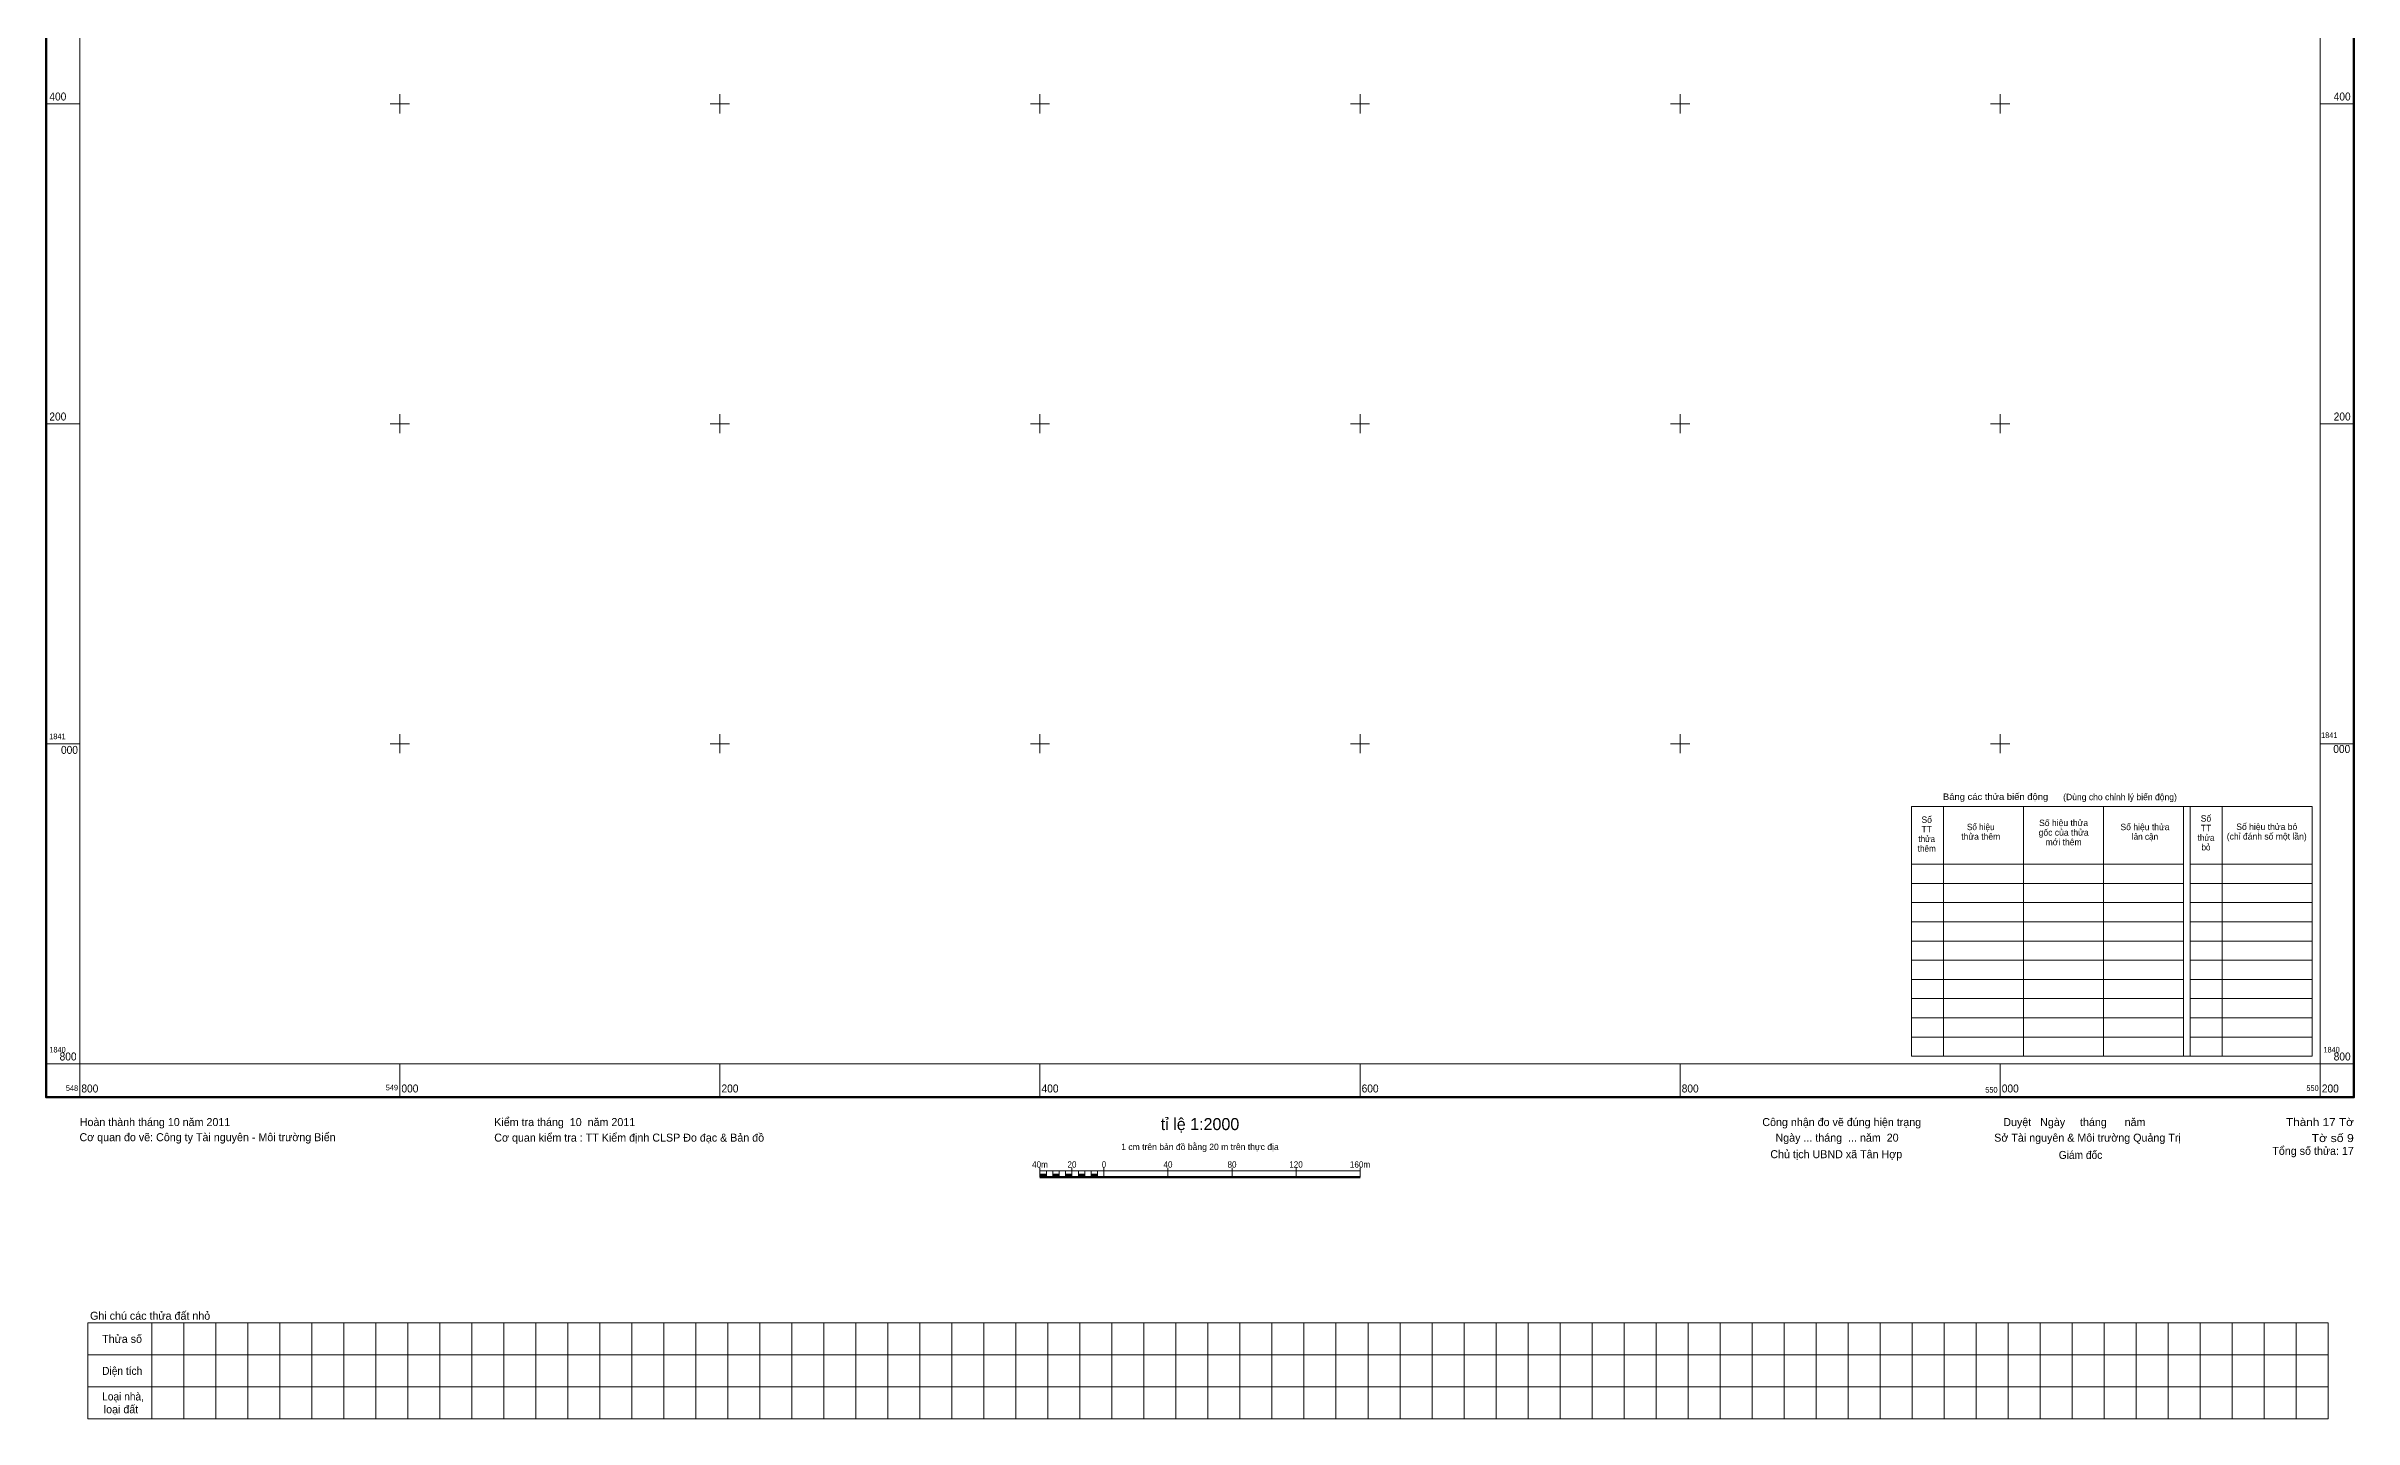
# Model space of a CAD drawing. Header units: metres. Extents: x 548779 to 550237, y 1840578 to 1842294.
# Drawn here: x 548779 to 550221, y 1840578 to 1841436 of the extents above; entities that cross this region are included whole.
import ezdxf
from ezdxf.enums import TextEntityAlignment as Align

# ---------------------------------------------------------------- set-up
doc = ezdxf.new("R2010")
doc.units = ezdxf.units.M
doc.header["$LTSCALE"] = 1.6
doc.layers.add('63', color=7, linetype='Continuous', lineweight=13)

msp = doc.modelspace()

# ---------------------------------------------------------------- hatches: boundary and pattern name
at = {"layer": '63'}
for points in [[(549400, 1840729), (549400, 1840731), (549404, 1840731), (549404, 1840729)], [(549408, 1840729), (549408, 1840731), (549412, 1840731), (549412, 1840729)], [(549416, 1840729), (549416, 1840731), (549420, 1840731), (549420, 1840729)], [(549424, 1840729), (549424, 1840731), (549428, 1840731), (549428, 1840729)], [(549432, 1840729), (549432, 1840731), (549436, 1840731), (549436, 1840729)]]:
    msp.add_hatch(color=256, dxfattribs=at).paths.add_polyline_path(points)

# ---------------------------------------------------------------- linework, layer by layer
for p, q in [((549000, 1841394), (549000, 1841406)), ((549200, 1841394), (549200, 1841406)), ((549400, 1841394), (549400, 1841406)), ((549600, 1841394), (549600, 1841406)), ((549800, 1841394), (549800, 1841406)), ((550000, 1841394), (550000, 1841406)), ((548800, 1841400), (548779, 1841400)), ((548994, 1841400), (549006, 1841400)), ((549194, 1841400), (549206, 1841400)), ((549394, 1841400), (549406, 1841400)), ((549594, 1841400), (549606, 1841400)), ((549794, 1841400), (549806, 1841400)), ((549994, 1841400), (550006, 1841400)), ((550200, 1841400), (550221, 1841400)), ((549000, 1841194), (549000, 1841206)), ((549200, 1841194), (549200, 1841206)), ((549400, 1841194), (549400, 1841206)), ((549600, 1841194), (549600, 1841206)), ((549800, 1841194), (549800, 1841206)), ((550000, 1841194), (550000, 1841206)), ((548800, 1841200), (548779, 1841200)), ((548994, 1841200), (549006, 1841200)), ((549194, 1841200), (549206, 1841200)), ((549394, 1841200), (549406, 1841200)), ((549594, 1841200), (549606, 1841200)), ((549794, 1841200), (549806, 1841200)), ((549994, 1841200), (550006, 1841200)), ((550200, 1841200), (550221, 1841200)), ((549000, 1840994), (549000, 1841006)), ((549200, 1840994), (549200, 1841006)), ((549400, 1840994), (549400, 1841006)), ((549600, 1840994), (549600, 1841006)), ((549800, 1840994), (549800, 1841006)), ((550000, 1840994), (550000, 1841006)), ((548800, 1841000), (548779, 1841000)), ((548994, 1841000), (549006, 1841000)), ((549194, 1841000), (549206, 1841000)), ((549394, 1841000), (549406, 1841000)), ((549594, 1841000), (549606, 1841000)), ((549794, 1841000), (549806, 1841000)), ((549994, 1841000), (550006, 1841000)), ((550200, 1841000), (550221, 1841000)), ((549944.64, 1840960.65), (550194.92, 1840960.65)), ((549944.64, 1840804.65), (549944.64, 1840960.65)), ((549964.64, 1840804.65), (549964.64, 1840960.65)), ((550014.64, 1840804.65), (550014.64, 1840960.65)), ((550064.64, 1840804.65), (550064.64, 1840960.65)), ((550138.64, 1840804.65), (550138.64, 1840960.65)), ((550194.92, 1840804.65), (550194.92, 1840960.65)), ((549944.64, 1840924.65), (550114.64, 1840924.65)), ((550118.64, 1840924.65), (550194.92, 1840924.65)), ((549944.64, 1840912.65), (550114.64, 1840912.65)), ((549944.64, 1840900.65), (550114.64, 1840900.65)), ((550118.64, 1840912.65), (550194.92, 1840912.65)), ((550118.64, 1840900.65), (550194.92, 1840900.65)), ((549944.64, 1840888.65), (550114.64, 1840888.65)), ((550118.64, 1840888.65), (550194.92, 1840888.65)), ((549944.64, 1840876.65), (550114.64, 1840876.65)), ((550118.64, 1840876.65), (550194.92, 1840876.65)), ((549944.64, 1840864.65), (550114.64, 1840864.65)), ((550118.64, 1840864.65), (550194.92, 1840864.65)), ((549944.64, 1840852.65), (550114.64, 1840852.65)), ((550118.64, 1840852.65), (550194.92, 1840852.65)), ((549944.64, 1840840.65), (550114.64, 1840840.65)), ((549944.64, 1840828.65), (550114.64, 1840828.65)), ((550118.64, 1840840.65), (550194.92, 1840840.65)), ((550118.64, 1840828.65), (550194.92, 1840828.65)), ((549944.64, 1840816.65), (550114.64, 1840816.65)), ((550118.64, 1840816.65), (550194.92, 1840816.65)), ((548800, 1840800), (548779, 1840800)), ((548800, 1840800), (548800, 1840779)), ((549000, 1840800), (549000, 1840779)), ((549200, 1840800), (549200, 1840779)), ((549400, 1840800), (549400, 1840779)), ((549600, 1840800), (549600, 1840779)), ((549800, 1840800), (549800, 1840779)), ((549944.64, 1840804.65), (550194.92, 1840804.65)), ((550000, 1840800), (550000, 1840779)), ((550200, 1840800), (550200, 1840779)), ((550200, 1840800), (550221, 1840800)), ((549400, 1840729), (549400, 1840735)), ((549400, 1840733), (549600, 1840733)), ((549404, 1840729), (549404, 1840733)), ((549408, 1840729), (549408, 1840733)), ((549412, 1840729), (549412, 1840733)), ((549416, 1840729), (549416, 1840733)), ((549420, 1840729), (549420, 1840735)), ((549420, 1840729), (549420, 1840733)), ((549424, 1840729), (549424, 1840733)), ((549428, 1840729), (549428, 1840733)), ((549432, 1840729), (549432, 1840733)), ((549436, 1840729), (549436, 1840733)), ((549440, 1840729), (549440, 1840735)), ((549480, 1840729), (549480, 1840735)), ((549520, 1840729), (549520, 1840735)), ((549560, 1840729), (549560, 1840735)), ((549600, 1840729), (549600, 1840735)), ((548844.98, 1840638), (548844.98, 1840578)), ((548864.98, 1840638), (548864.98, 1840578)), ((548884.98, 1840638), (548884.98, 1840578)), ((548904.98, 1840638), (548904.98, 1840578)), ((548924.98, 1840638), (548924.98, 1840578)), ((548944.98, 1840638), (548944.98, 1840578)), ((548964.98, 1840638), (548964.98, 1840578)), ((548984.98, 1840638), (548984.98, 1840578)), ((549004.98, 1840638), (549004.98, 1840578)), ((549024.98, 1840638), (549024.98, 1840578)), ((549044.98, 1840638), (549044.98, 1840578)), ((549064.98, 1840638), (549064.98, 1840578)), ((549084.98, 1840638), (549084.98, 1840578)), ((549104.98, 1840638), (549104.98, 1840578)), ((549124.98, 1840638), (549124.98, 1840578)), ((549144.98, 1840638), (549144.98, 1840578)), ((549164.98, 1840638), (549164.98, 1840578)), ((549184.98, 1840638), (549184.98, 1840578)), ((549204.98, 1840638), (549204.98, 1840578)), ((549224.98, 1840638), (549224.98, 1840578)), ((549244.98, 1840638), (549244.98, 1840578)), ((549264.98, 1840638), (549264.98, 1840578)), ((549284.98, 1840638), (549284.98, 1840578)), ((549304.98, 1840638), (549304.98, 1840578)), ((549324.98, 1840638), (549324.98, 1840578)), ((549344.98, 1840638), (549344.98, 1840578)), ((549364.98, 1840638), (549364.98, 1840578)), ((549384.98, 1840638), (549384.98, 1840578)), ((549404.98, 1840638), (549404.98, 1840578)), ((549424.98, 1840638), (549424.98, 1840578)), ((549444.98, 1840638), (549444.98, 1840578)), ((549464.98, 1840638), (549464.98, 1840578)), ((549484.98, 1840638), (549484.98, 1840578)), ((549504.98, 1840638), (549504.98, 1840578)), ((549524.98, 1840638), (549524.98, 1840578)), ((549544.98, 1840638), (549544.98, 1840578)), ((549564.98, 1840638), (549564.98, 1840578)), ((549584.98, 1840638), (549584.98, 1840578)), ((549604.98, 1840638), (549604.98, 1840578)), ((549624.98, 1840638), (549624.98, 1840578)), ((549644.98, 1840638), (549644.98, 1840578)), ((549664.98, 1840638), (549664.98, 1840578)), ((549684.98, 1840638), (549684.98, 1840578)), ((549704.98, 1840638), (549704.98, 1840578)), ((549724.98, 1840638), (549724.98, 1840578)), ((549744.98, 1840638), (549744.98, 1840578)), ((549764.98, 1840638), (549764.98, 1840578)), ((549784.98, 1840638), (549784.98, 1840578)), ((549804.98, 1840638), (549804.98, 1840578)), ((549824.98, 1840638), (549824.98, 1840578)), ((549844.98, 1840638), (549844.98, 1840578)), ((549864.98, 1840638), (549864.98, 1840578)), ((549884.98, 1840638), (549884.98, 1840578)), ((549904.98, 1840638), (549904.98, 1840578)), ((549924.98, 1840638), (549924.98, 1840578)), ((549944.98, 1840638), (549944.98, 1840578)), ((549964.98, 1840638), (549964.98, 1840578)), ((549984.98, 1840638), (549984.98, 1840578)), ((550004.98, 1840638), (550004.98, 1840578)), ((550024.98, 1840638), (550024.98, 1840578)), ((550044.98, 1840638), (550044.98, 1840578)), ((550064.98, 1840638), (550064.98, 1840578)), ((550084.98, 1840638), (550084.98, 1840578)), ((550104.98, 1840638), (550104.98, 1840578)), ((550124.98, 1840638), (550124.98, 1840578)), ((550144.98, 1840638), (550144.98, 1840578)), ((550164.98, 1840638), (550164.98, 1840578)), ((550184.98, 1840638), (550184.98, 1840578)), ((548804.98, 1840618), (550204.98, 1840618)), ((548804.98, 1840598), (550204.98, 1840598))]:
    msp.add_line(p, q, dxfattribs=at)
at = {"layer": '63', "lineweight": 53}
msp.add_line((549400, 1840729), (549600, 1840729), dxfattribs=at)
at = {"layer": '63', "lineweight": 106}
msp.add_lwpolyline([(548779, 1842221), (550221, 1842221), (550221, 1840779), (548779, 1840779)], close=True, dxfattribs=at)
at = {"layer": '63'}
for points in [[(548800, 1842200), (550200, 1842200), (550200, 1840800), (548800, 1840800)], [(550114.64, 1840960.65), (550114.64, 1840804.65), (550118.64, 1840804.65), (550118.64, 1840960.65)], [(549400, 1840729), (549400, 1840731), (549404, 1840731), (549404, 1840729)], [(549408, 1840729), (549408, 1840731), (549412, 1840731), (549412, 1840729)], [(549416, 1840729), (549416, 1840731), (549420, 1840731), (549420, 1840729)], [(549424, 1840729), (549424, 1840731), (549428, 1840731), (549428, 1840729)], [(549432, 1840729), (549432, 1840731), (549436, 1840731), (549436, 1840729)], [(548804.98, 1840638), (550204.98, 1840638), (550204.98, 1840578), (548804.98, 1840578)]]:
    msp.add_lwpolyline(points, close=True, dxfattribs=at)

# ---------------------------------------------------------------- texts
for s, height, width, p in [('400', 5, 0.95, (548781, 1841402)), ('200', 5, 0.95, (548781, 1841202)), ('1841', 3.5, 0.9, (548780.92, 1841002.8)), ('1841', 3.5, 0.9, (550200.55, 1841003.55)), ('000', 5, 0.95, (548788.27, 1840993.63)), ('Bảng các thửa biến động', 4, 1.1, (549964.26, 1840964.89)), ('1840', 3.5, 0.95, (548781, 1840807)), ('1840', 3.5, 0.95, (550202, 1840807)), ('800', 5, 0.95, (548801, 1840782)), ('000', 5, 0.95, (549001, 1840782)), ('200', 5, 0.95, (549201, 1840782)), ('400', 5, 0.95, (549401, 1840782)), ('600', 5, 0.95, (549601, 1840782)), ('800', 5, 0.95, (549801, 1840782)), ('000', 5, 0.95, (550001, 1840782)), ('200', 5, 0.95, (550201, 1840782)), ('Giám đốc ', 5, 0.95, (550036.62, 1840740.46)), ('Diện tích', 5, 0.95, (548813.98, 1840605.5)), ('Loại nhà,', 5, 0.95, (548813.98, 1840589.5))]:
    msp.add_text(s, height=height, dxfattribs=dict(at, width=width)).set_placement(p)
for s, height, width, p in [('400', 5, 0.95, (550219, 1841402)), ('200', 5, 0.95, (550219, 1841202)), ('000', 5, 0.95, (550218.74, 1840994.21)), ('800', 5, 0.95, (548798, 1840802)), ('800', 5, 0.95, (550219, 1840802)), ('548', 3.5, 0.95, (548799, 1840783)), ('549', 3.5, 0.95, (548998.88, 1840783.3)), ('550', 3.5, 0.95, (549998.36, 1840781.89)), ('550', 3.5, 0.95, (550199, 1840783)), ('Thành 17 Tờ', 5, 1.1, (550221, 1840761)), ('Tờ số 9', 5, 1.15, (550221, 1840751))]:
    msp.add_text(s, height=height, dxfattribs=dict(at, width=width)).set_placement(p, align=Align.RIGHT)
for s, height, p in [('(Dùng cho chỉnh lý biến động)', 4, (550039.36, 1840964.69)), ('Cơ quan đo vẽ: Công ty Tài nguyên - Môi trường Biển ', 5, (548799.83, 1840751.55)), ('Hoàn thành tháng 10 năm 2011 ', 5, (548800, 1840761)), ('Cơ quan kiểm tra : TT Kiểm định CLSP Đo đạc & Bản đồ', 5, (549059, 1840751.29)), ('Kiểm tra tháng  10  năm 2011 ', 5, (549059, 1840761)), ('Ngày ... tháng  ... năm  20', 5, (549859.61, 1840751.26)), ('Sở Tài nguyên & Môi trường Quảng Trị', 5, (549996.29, 1840751.26)), ('Chủ tịch UBND xã Tân Hợp ', 5, (549856.37, 1840740.93)), ('Ghi chú các thửa đất nhỏ', 5, (548806.43, 1840639.95)), ('Thửa số', 5, (548813.98, 1840625.5)), ('loại đất', 5, (548814.98, 1840581.5))]:
    msp.add_text(s, height=height, dxfattribs=at).set_placement(p)
for s, height, p in [('TT', 4, (549954.12, 1840944.51)), ('Số', 4, (549954.1, 1840950.51)), ('thửa thêm', 4, (549987.86, 1840939.97)), ('gốc của thửa', 4, (550039.66, 1840942.51)), ('Số hiệu thửa', 4, (550039.64, 1840948.51)), ('Số hiệu thửa', 4, (550090.48, 1840945.95)), ('TT', 4, (550128.62, 1840945.29)), ('Số', 4, (550128.6, 1840951.29)), ('(chỉ đánh số một lần)', 4, (550166.58, 1840940.09)), ('Số hiệu thửa bỏ', 4, (550166.59, 1840946.09)), ('mới thêm', 4, (550039.66, 1840936.51)), ('tỉ lệ 1:2000', 7.5, (549500.005, 1840758.5)), ('Công nhận đo vẽ đúng hiện trạng', 5, (549901, 1840761)), ('Duyệt   Ngày     tháng      năm     ', 5, (550051.005, 1840761)), ('1 cm trên bản đồ bằng 20 m trên thực địa', 4, (549499.995, 1840746))]:
    msp.add_text(s, height=height, dxfattribs=at).set_placement(p, align=Align.CENTER)
for s, width, p in [('Số hiệu', 0.95, (549987.86, 1840945.97)), ('lân cận', 0.95, (550090.49, 1840939.95)), ('thêm', 0.95, (549954.11, 1840932.51)), ('thửa', 0.95, (549954.12, 1840938.51)), ('thửa', 0.95, (550128.62, 1840939.29)), ('bỏ', 0.95, (550128.61, 1840933.29)), ('40m', 0.95, (549400, 1840735)), ('20', 0.95, (549420, 1840735)), ('0', 0.9, (549440, 1840735)), ('40', 0.95, (549480, 1840735)), ('80', 0.95, (549520, 1840735)), ('120', 0.95, (549559.995, 1840735)), ('160m', 0.95, (549600.005, 1840735))]:
    msp.add_text(s, height=4, dxfattribs=dict(at, width=width)).set_placement(p, align=Align.CENTER)
msp.add_text('Tổng số thửa: 17', height=5, dxfattribs=at).set_placement((550221, 1840743), align=Align.RIGHT)

doc.saveas('drawing.dxf')
